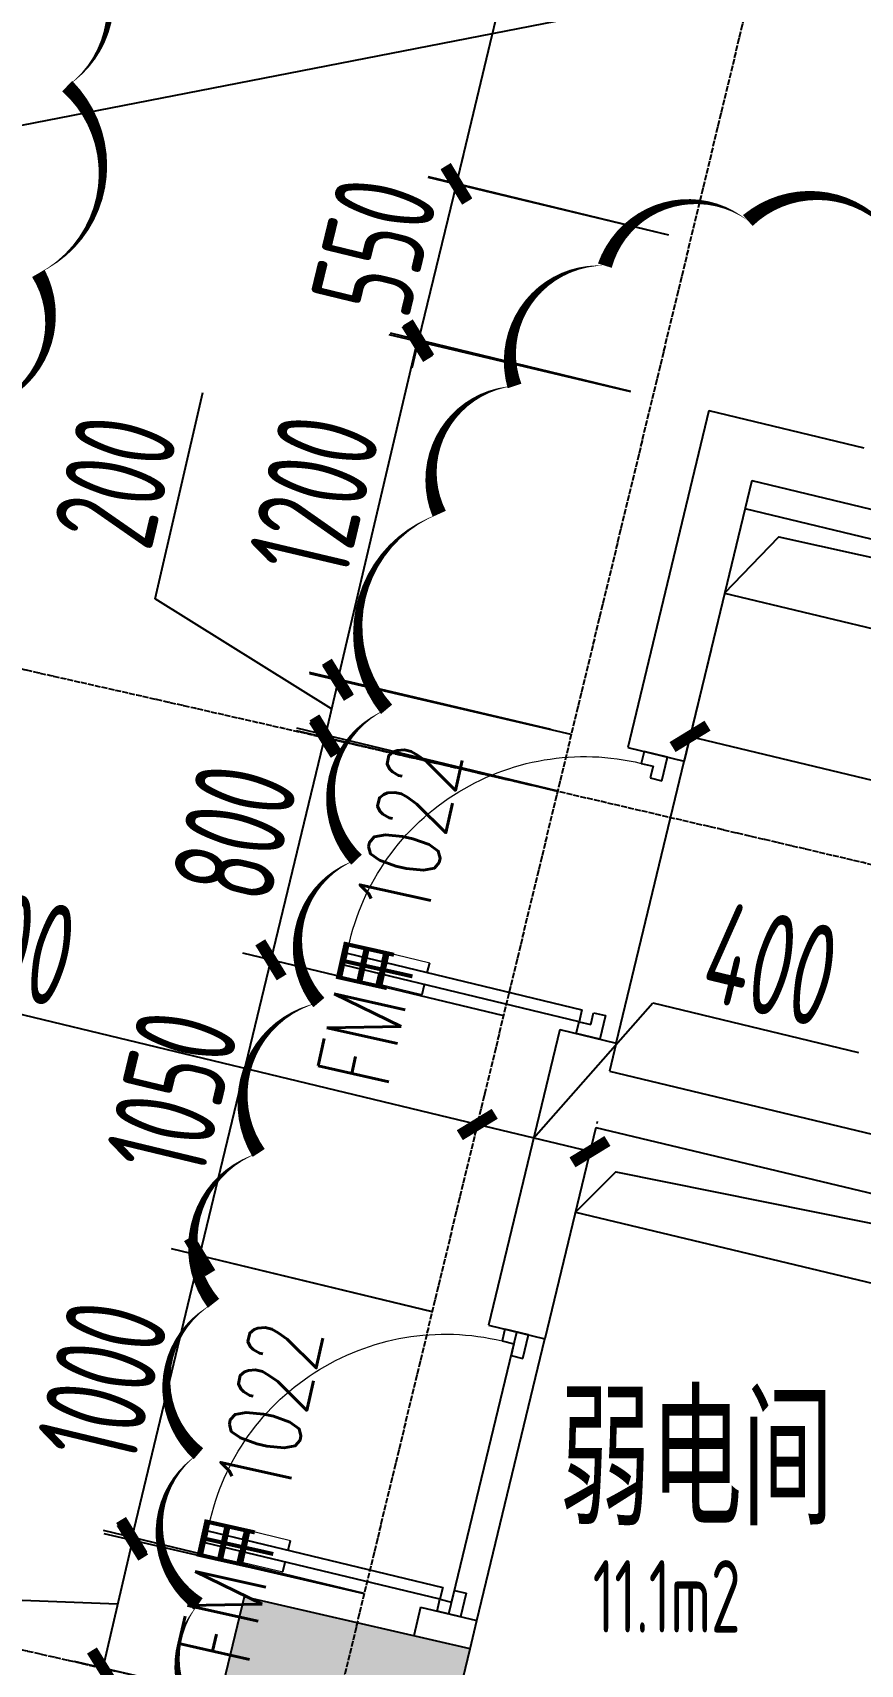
# Model space of a CAD drawing. Header units: millimetres. Extents: x 11639278 to 23698211, y -13072636 to -5537337.
# Drawn here: x 11845450 to 11848306, y -6400913 to -6395284 of the extents above; entities that cross this region are included whole.
import ezdxf
from ezdxf.enums import TextEntityAlignment as Align

# ---------------------------------------------------------------- set-up
doc = ezdxf.new("R2010")
doc.units = ezdxf.units.MM
doc.header["$LTSCALE"] = 10
doc.linetypes.add('A2-RG-AXIS$0$CENTER', pattern=[2, 1.25, -0.25, 0.25, -0.25])
doc.linetypes.add('A2-RG-AXIS$0$DOTE', pattern=[2.4200000000000004, 2, -0.2, 0.02, -0.2])
for name, color, linetype in [('A2-RB-F1$0$A-DIMS-100', 1, 'Continuous'), ('A2-RG-AXIS$0$A-GRID', 1, 'A2-RG-AXIS$0$CENTER'), ('A2-RI-F1$0$A-DOOR', 32, 'Continuous'), ('A2-RI-F1$0$A-HOLE', 2, 'Continuous'), ('A2-RI-F1$0$A-STRS', 50, 'Continuous'), ('A2-RI-F1$0$A-SYMB-AREA', 4, 'Continuous'), ('A2-RI-F1$0$A-SYMB-DOOR', 4, 'Continuous'), ('A2-RI-F1$0$A-SYMB-NAME', 4, 'Continuous'), ('A2-RI-F1$0$A-SYMB-VOID', 35, 'Continuous'), ('A2-RI-F1$0$A-WALL', 7, 'Continuous'), ('A2-RS-F1$0$A-HATH-GRAY', 8, 'Continuous'), ('A2-RS-F1$0$A-WALL-CONC', 6, 'Continuous')]:
    doc.layers.add(name, color=color, linetype=linetype)
doc.styles.add('A2-RB-F1$0$XD2008', font='hzs.shx', dxfattribs={"width": 0.7, "bigfont": 'hztxt.shx'})
doc.styles.add('A2-RI-F1$0$ECADI', font='hzs.shx', dxfattribs={"width": 0.7, "bigfont": 'hztxt.shx'})
doc.styles.add('A2-RI-F1$0$ECADI-TXT', font='simplex.shx', dxfattribs={"bigfont": 'hztxt.shx'})
doc.dimstyles.new('A2-RB-F1$0$XD100$0', dxfattribs={"dimscale": 100, "dimtxt": 3.5, "dimasz": 1, "dimexe": 1, "dimexo": 2, "dimgap": 0.5, "dimtad": 1, "dimdec": 0, "dimdsep": 46, "dimtxsty": 'A2-RB-F1$0$XD2008', "dimblk1": 'A2-RB-F1$0$_ArchTick', "dimblk2": 'A2-RB-F1$0$_ArchTick', "dimsah": 1, "dimcen": 2.5, "dimclrt": 4, "dimaunit": 1, "dimadec": 0, "dimazin": 0, "dimtfac": 1, "dimtdec": 0, "dimtix": 1, "dimtmove": 1, "dimatfit": 3, "dimfxl": 0, "dimtolj": 1, "dimtzin": 0, "dimarcsym": 0})

# ---------------------------------------------------------------- blocks, each defined once
blk = doc.blocks.new('A2-RG-AXIS')
at = {"layer": 'A2-RG-AXIS$0$A-GRID', "linetype": 'A2-RG-AXIS$0$DOTE'}
blk.add_line((11852463.32296544, -6376318.388348403), (11846488.01340499, -6401109.467786302), dxfattribs=at)
for centre, radius, start, end in [((11778730.70926435, -6694178.721949182), 304099.9999999902, 75.58928463849298, 95.40764399720393), ((11778730.70926435, -6694178.721949182), 300799.9999999902, 75.58928463849298, 95.40764398384447), ((11778730.70819431, -6694178.660026948), 293699.9515340837, 75.58928142923537, 95.40764489503492)]:
    blk.add_arc(centre, radius, start, end, dxfattribs=at)
blk = doc.blocks.new('A2-RB-F1$0$_ArchTick')
at = {"color": 0, "linetype": 'ByBlock', "const_width": 0.4}
blk.add_lwpolyline([(-0.5, -0.5), (0.5, 0.5)], dxfattribs=at)
blk = doc.blocks.new('*D1435')
at = {"layer": 'A2-RB-F1$0$A-DIMS-100', "color": 0, "lineweight": -2, "transparency": 16777216}
for p, q in [((11847790.78409136, -6397411.468920993), (11847695.09149943, -6397808.489509493)), ((11847718.52316621, -6397711.273476906), (11850051.70794827, -6398273.633479692)), ((11850123.96887342, -6397973.828923779), (11850028.27628149, -6398370.849512278))]:
    blk.add_line(p, q, dxfattribs=at)
at = {"layer": 'Defpoints', "color": 0, "transparency": 16777216}
for p in [(11847837.64742493, -6397217.036855821), (11850170.83220699, -6397779.396858606), (11850051.70794827, -6398273.633479692)]:
    blk.add_point(p, dxfattribs=at)
at = {"layer": 'A2-RB-F1$0$A-DIMS-100', "color": 0, "lineweight": -2, "transparency": 16777216, "xscale": 100, "yscale": 100, "zscale": 100}
for p, rotation in [((11847718.52316621, -6397711.273476906), 166.4486538849018), ((11850051.70794827, -6398273.633479692), 346.4486538849018)]:
    blk.add_blockref('A2-RB-F1$0$_ArchTick', p, dxfattribs=dict(at, rotation=rotation))
at = {"layer": 'A2-RB-F1$0$A-DIMS-100', "color": 4, "transparency": 16777216, "insert": (11848937.8368075, -6397773.71740498), "char_height": 350, "attachment_point": 5, "rotation": 346.4486538849018, "style": 'A2-RB-F1$0$XD2008'}
blk.add_mtext('\\A1;2400', dxfattribs=at)
blk = doc.blocks.new('*D846')
at = {"layer": 'A2-RB-F1$0$A-DIMS-100', "color": 0, "lineweight": -2, "transparency": 16777216}
for p, q in [((11847178.78721251, -6399097.04851363), (11847589.89198183, -6398630.284174424)), ((11847589.89198183, -6398630.284174424), (11848299.5690472, -6398801.335227877)), ((11847009.37151681, -6398946.394274885), (11847007.78679097, -6398952.969174962)), ((11847373.21928522, -6399143.911815945), (11846984.35513981, -6399050.185211314)), ((11847398.23566221, -6399040.120879515), (11847396.65093637, -6399046.695779594))]:
    blk.add_line(p, q, dxfattribs=at)
at = {"layer": 'Defpoints', "color": 0, "transparency": 16777216}
for p in [(11846984.35513981, -6399050.185211314), (11846962.50821449, -6399140.826347589), (11847351.3723599, -6399234.552952219)]:
    blk.add_point(p, dxfattribs=at)
at = {"layer": 'A2-RB-F1$0$A-DIMS-100', "color": 0, "lineweight": -2, "transparency": 16777216, "xscale": 100, "yscale": 100, "zscale": 100}
for p, rotation in [((11846984.35513981, -6399050.185211314), 166.4486630936283), ((11847373.21928522, -6399143.911815945), 346.4486630936283)]:
    blk.add_blockref('A2-RB-F1$0$_ArchTick', p, dxfattribs=dict(at, rotation=rotation))
at = {"layer": 'A2-RB-F1$0$A-DIMS-100', "color": 4, "transparency": 16777216, "insert": (11847997.45172962, -6398497.073619357), "char_height": 350, "attachment_point": 5, "rotation": 346.44866309362834, "style": 'A2-RB-F1$0$XD2008'}
blk.add_mtext('\\A1;400', dxfattribs=at)
blk = doc.blocks.new('*D1104')
at = {"layer": 'A2-RB-F1$0$A-DIMS-100', "color": 0, "lineweight": -2, "transparency": 16777216}
for p, q in [((11846777.32335277, -6396349.124476682), (11846502.74847986, -6397513.925935242)), ((11847514.03240603, -6396522.78651426), (11846679.99103257, -6396326.180644279)), ((11847239.45753312, -6397687.58797282), (11846405.41615967, -6397490.982102839))]:
    blk.add_line(p, q, dxfattribs=at)
at = {"layer": 'Defpoints', "color": 0, "transparency": 16777216}
for p in [(11847708.69704642, -6396568.674179065), (11846502.74847986, -6397513.925935242), (11847434.12217351, -6397733.475637625)]:
    blk.add_point(p, dxfattribs=at)
at = {"layer": 'A2-RB-F1$0$A-DIMS-100', "color": 0, "lineweight": -2, "transparency": 16777216, "xscale": 100, "yscale": 100, "zscale": 100}
for p, rotation in [((11846777.32335277, -6396349.124476682), 76.73599420017347), ((11846502.74847986, -6397513.925935242), 256.7359942001735)]:
    blk.add_blockref('A2-RB-F1$0$_ArchTick', p, dxfattribs=dict(at, rotation=rotation))
at = {"layer": 'A2-RB-F1$0$A-DIMS-100', "color": 4, "transparency": 16777216, "insert": (11846421.03819587, -6396879.901583057), "char_height": 350, "attachment_point": 5, "rotation": 76.73599420017348, "style": 'A2-RB-F1$0$XD2008'}
blk.add_mtext('\\A1;1200', dxfattribs=at)
blk = doc.blocks.new('*D1105')
at = {"layer": 'A2-RB-F1$0$A-DIMS-100', "color": 0, "lineweight": -2, "transparency": 16777216}
for p, q in [((11846912.69878221, -6395804.071457764), (11846936.28847586, -6395706.893649837)), ((11847645.32334891, -6395981.91441859), (11846815.52097428, -6395780.481764114)), ((11846912.69878221, -6395804.071457764), (11846781.71686387, -6396343.651830941)), ((11847514.34143057, -6396521.494791768), (11846684.53905594, -6396320.062137292)), ((11846781.71686387, -6396343.651830941), (11846758.12717022, -6396440.829638869))]:
    blk.add_line(p, q, dxfattribs=at)
at = {"layer": 'Defpoints', "color": 0, "transparency": 16777216}
for p in [(11847839.67896476, -6396029.093805889), (11846781.71686387, -6396343.651830941), (11847708.69704642, -6396568.674179066)]:
    blk.add_point(p, dxfattribs=at)
at = {"layer": 'A2-RB-F1$0$A-DIMS-100', "color": 0, "lineweight": -2, "transparency": 16777216, "xscale": 100, "yscale": 100, "zscale": 100}
for p, rotation in [((11846912.69878221, -6395804.071457764), 256.3555000022105), ((11846781.71686387, -6396343.651830941), 76.35550000221056)]:
    blk.add_blockref('A2-RB-F1$0$_ArchTick', p, dxfattribs=dict(at, rotation=rotation))
at = {"layer": 'A2-RB-F1$0$A-DIMS-100', "color": 4, "transparency": 16777216, "insert": (11846628.5577552, -6396020.784833642), "char_height": 350, "attachment_point": 5, "rotation": 76.35550000221056, "style": 'A2-RB-F1$0$XD2008'}
blk.add_mtext('\\A1;550', dxfattribs=at)
blk = doc.blocks.new('*D1106')
at = {"layer": 'A2-RB-F1$0$A-DIMS-100', "color": 0, "lineweight": -2, "transparency": 16777216}
for p, q in [((11846912.23830538, -6395806.369076492), (11847285.38059729, -6394252.579633426)), ((11848018.35041098, -6394428.602219626), (11847188.14517445, -6394229.228561828)), ((11847645.20811908, -6395982.391662693), (11846815.00288254, -6395783.018004893))]:
    blk.add_line(p, q, dxfattribs=at)
at = {"layer": 'Defpoints', "color": 0, "transparency": 16777216}
for p in [(11847285.38059729, -6394252.579633426), (11848212.82125667, -6394475.304362822), (11847839.67896476, -6396029.093805889)]:
    blk.add_point(p, dxfattribs=at)
at = {"layer": 'A2-RB-F1$0$A-DIMS-100', "color": 0, "lineweight": -2, "transparency": 16777216, "xscale": 100, "yscale": 100, "zscale": 100}
for p, rotation in [((11847285.38059729, -6394252.579633426), 76.49614917004527), ((11846912.23830538, -6395806.369076492), 256.4961491700453)]:
    blk.add_blockref('A2-RB-F1$0$_ArchTick', p, dxfattribs=dict(at, rotation=rotation))
at = {"layer": 'A2-RB-F1$0$A-DIMS-100', "color": 4, "transparency": 16777216, "insert": (11846880.02974994, -6394976.934443863), "char_height": 350, "attachment_point": 5, "rotation": 76.49614917004529, "style": 'A2-RB-F1$0$XD2008'}
blk.add_mtext('\\A1;1600', dxfattribs=at)
blk = doc.blocks.new('*D1080')
at = {"layer": 'A2-RB-F1$0$A-DIMS-100', "color": 0, "lineweight": -2, "transparency": 16777216}
for p, q in [((11844287.32262781, -6398290.308075742), (11844285.73790248, -6398296.882973718)), ((11846984.35527029, -6399050.185242763), (11844262.30625132, -6398394.099010071)), ((11847009.37164678, -6398946.394308435), (11847007.78692145, -6398952.96920641))]:
    blk.add_line(p, q, dxfattribs=at)
at = {"layer": 'Defpoints', "color": 0, "transparency": 16777216}
for p in [(11844262.30625132, -6398394.099010071), (11844240.45932549, -6398484.740148446), (11846962.50834447, -6399140.826381139)]:
    blk.add_point(p, dxfattribs=at)
at = {"layer": 'A2-RB-F1$0$A-DIMS-100', "color": 0, "lineweight": -2, "transparency": 16777216, "xscale": 100, "yscale": 100, "zscale": 100}
for p, rotation in [((11844262.30625132, -6398394.099010071), 166.4486630936204), ((11846984.35527029, -6399050.185242763), 346.4486630936204)]:
    blk.add_blockref('A2-RB-F1$0$_ArchTick', p, dxfattribs=dict(at, rotation=rotation))
at = {"layer": 'A2-RB-F1$0$A-DIMS-100', "color": 4, "transparency": 16777216, "insert": (11845298.2212151, -6398411.763918208), "char_height": 350, "attachment_point": 5, "rotation": 346.4486630936204, "style": 'A2-RB-F1$0$XD2008'}
blk.add_mtext('\\A1;2800', dxfattribs=at)
blk = doc.blocks.new('*D695')
at = {"layer": 'A2-RB-F1$0$A-DIMS-100', "color": 0, "lineweight": -2, "transparency": 16777216}
for p, q in [((11845872.80752305, -6397236.598738884), (11846037.78874545, -6396525.486092211)), ((11846481.10459088, -6397616.561198615), (11845872.80752305, -6397236.598738884)), ((11847308.59347166, -6397704.977646409), (11846406.49208556, -6397495.686207004)), ((11846503.90477689, -6397518.286374455), (11846458.30440486, -6397714.836022774)), ((11847262.99309964, -6397901.527294727), (11846360.89171354, -6397692.235855322))]:
    blk.add_line(p, q, dxfattribs=at)
at = {"layer": 'Defpoints', "color": 0, "transparency": 16777216}
for p in [(11846458.30440486, -6397714.836022774), (11847503.41885431, -6397750.17798131), (11847457.81848229, -6397946.727629628)]:
    blk.add_point(p, dxfattribs=at)
at = {"layer": 'A2-RB-F1$0$A-DIMS-100', "color": 0, "lineweight": -2, "transparency": 16777216, "xscale": 100, "yscale": 100, "zscale": 100}
for p, rotation in [((11846503.90477689, -6397518.286374455), 76.93821279044403), ((11846458.30440486, -6397714.836022774), 256.938212790444)]:
    blk.add_blockref('A2-RB-F1$0$_ArchTick', p, dxfattribs=dict(at, rotation=rotation))
at = {"layer": 'A2-RB-F1$0$A-DIMS-100', "color": 4, "transparency": 16777216, "insert": (11845736.11957877, -6396830.192038781), "char_height": 350, "attachment_point": 5, "rotation": 76.93821279044403, "style": 'A2-RB-F1$0$XD2008'}
blk.add_mtext('\\A1;200', dxfattribs=at)
blk = doc.blocks.new('*D696')
at = {"layer": 'A2-RB-F1$0$A-DIMS-100', "color": 0, "lineweight": -2, "transparency": 16777216}
for p, q in [((11846459.52063654, -6397706.111289453), (11846272.48045644, -6398482.125955472)), ((11847263.38640958, -6397899.864327313), (11846362.30460019, -6397682.679638295)), ((11847076.34622948, -6398675.878993332), (11846175.26442009, -6398458.694304314))]:
    blk.add_line(p, q, dxfattribs=at)
at = {"layer": 'Defpoints', "color": 0, "transparency": 16777216}
for p in [(11847457.81848229, -6397946.727629629), (11846272.48045644, -6398482.125955472), (11847270.77830219, -6398722.742295648)]:
    blk.add_point(p, dxfattribs=at)
at = {"layer": 'A2-RB-F1$0$A-DIMS-100', "color": 0, "lineweight": -2, "transparency": 16777216, "xscale": 100, "yscale": 100, "zscale": 100}
for p, rotation in [((11846459.52063654, -6397706.111289453), 76.44866309354474), ((11846272.48045644, -6398482.125955472), 256.4486630935447)]:
    blk.add_blockref('A2-RB-F1$0$_ArchTick', p, dxfattribs=dict(at, rotation=rotation))
at = {"layer": 'A2-RB-F1$0$A-DIMS-100', "color": 4, "transparency": 16777216, "insert": (11846147.2644647, -6398041.397407357), "char_height": 350, "attachment_point": 5, "rotation": 76.4486630935447, "style": 'A2-RB-F1$0$XD2008'}
blk.add_mtext('\\A1;800', dxfattribs=at)
blk = doc.blocks.new('*D697')
at = {"layer": 'A2-RB-F1$0$A-DIMS-100', "color": 0, "lineweight": -2, "transparency": 16777216}
for p, q in [((11846272.48045647, -6398482.125955472), (11846026.52113813, -6399502.591387921)), ((11847076.34622949, -6398675.878993332), (11846175.26442011, -6398458.694304314)), ((11846830.38691115, -6399696.344425781), (11845929.30510178, -6399479.159736762))]:
    blk.add_line(p, q, dxfattribs=at)
at = {"layer": 'Defpoints', "color": 0, "transparency": 16777216}
for p in [(11847270.77830219, -6398722.742295649), (11846026.52113813, -6399502.591387921), (11847024.81898385, -6399743.207728098)]:
    blk.add_point(p, dxfattribs=at)
at = {"layer": 'A2-RB-F1$0$A-DIMS-100', "color": 0, "lineweight": -2, "transparency": 16777216, "xscale": 100, "yscale": 100, "zscale": 100}
for p, rotation in [((11846272.48045647, -6398482.125955472), 76.44866309319526), ((11846026.52113813, -6399502.591387921), 256.4486630931953)]:
    blk.add_blockref('A2-RB-F1$0$_ArchTick', p, dxfattribs=dict(at, rotation=rotation))
at = {"layer": 'A2-RB-F1$0$A-DIMS-100', "color": 4, "transparency": 16777216, "insert": (11845930.76471551, -6398939.63745659), "char_height": 350, "attachment_point": 5, "rotation": 76.4486630931953, "style": 'A2-RB-F1$0$XD2008'}
blk.add_mtext('\\A1;1050', dxfattribs=at)
blk = doc.blocks.new('*D698')
at = {"layer": 'A2-RB-F1$0$A-DIMS-100', "color": 0, "lineweight": -2, "transparency": 16777216}
for p, q in [((11846026.52113811, -6399502.59138792), (11845792.20462642, -6400474.751751864)), ((11846828.70923231, -6399695.940060545), (11845929.30510176, -6399479.159736762)), ((11846594.39272062, -6400668.100424489), (11845694.98859007, -6400451.320100706))]:
    blk.add_line(p, q, dxfattribs=at)
at = {"layer": 'Defpoints', "color": 0, "transparency": 16777216}
for p in [(11847023.14130501, -6399742.803362862), (11845792.20462642, -6400474.751751864), (11846788.82479333, -6400714.963726806)]:
    blk.add_point(p, dxfattribs=at)
at = {"layer": 'A2-RB-F1$0$A-DIMS-100', "color": 0, "lineweight": -2, "transparency": 16777216, "xscale": 100, "yscale": 100, "zscale": 100}
for p, rotation in [((11846026.52113811, -6399502.59138792), 76.44866309343922), ((11845792.20462642, -6400474.751751864), 256.4486630934393)]:
    blk.add_blockref('A2-RB-F1$0$_ArchTick', p, dxfattribs=dict(at, rotation=rotation))
at = {"layer": 'A2-RB-F1$0$A-DIMS-100', "color": 4, "transparency": 16777216, "insert": (11845690.62680048, -6399935.950354785), "char_height": 350, "attachment_point": 5, "rotation": 76.44866309343927, "style": 'A2-RB-F1$0$XD2008'}
blk.add_mtext('\\A1;1000', dxfattribs=at)
blk = doc.blocks.new('*D699')
at = {"layer": 'A2-RB-F1$0$A-DIMS-100', "color": 0, "lineweight": -2, "transparency": 16777216}
for p, q in [((11846593.99378186, -6400669.779831484), (11845696.99487163, -6400461.753960752)), ((11845794.40951768, -6400484.345701203), (11845692.25098583, -6400924.849045381)), ((11845135.29587024, -6400682.292676977), (11844970.37616494, -6401393.419593079)), ((11845743.33025175, -6400704.597373292), (11845135.29587024, -6400682.292676977)), ((11846491.83525002, -6401110.283175662), (11845594.83633979, -6400902.257304929))]:
    blk.add_line(p, q, dxfattribs=at)
at = {"layer": 'Defpoints', "color": 0, "transparency": 16777216}
for p in [(11846788.82307394, -6400714.963312387), (11845692.25098583, -6400924.849045381), (11846686.6645421, -6401155.466656565)]:
    blk.add_point(p, dxfattribs=at)
at = {"layer": 'A2-RB-F1$0$A-DIMS-100', "color": 0, "lineweight": -2, "transparency": 16777216, "xscale": 100, "yscale": 100, "zscale": 100}
for p, rotation in [((11845794.40951768, -6400484.345701203), 76.94316929729898), ((11845692.25098583, -6400924.849045381), 256.943169297299)]:
    blk.add_blockref('A2-RB-F1$0$_ArchTick', p, dxfattribs=dict(at, rotation=rotation))
at = {"layer": 'A2-RB-F1$0$A-DIMS-100', "color": 4, "transparency": 16777216, "insert": (11844833.653064, -6400987.024719015), "char_height": 350, "attachment_point": 5, "rotation": 76.943169297299, "style": 'A2-RB-F1$0$XD2008'}
blk.add_mtext('\\A1;450', dxfattribs=at)
blk = doc.blocks.new('A2-RS-F1')
at = {"layer": 'A2-RS-F1$0$A-HATH-GRAY', "ltscale": 3}
h = blk.add_hatch(color=256, dxfattribs=at)
h.paths.add_polyline_path([(11790490.65924199, -6377046.489880169), (11789491.3032713, -6377010.621266499), (11789445.17112454, -6378310.198236045), (11790444.54168875, -6378345.673232787)], flags=16)
h.paths.add_polyline_path([(11794711.10463453, -6377235.625744862), (11794112.34099576, -6377197.127629422), (11794061.00455762, -6377995.566517969), (11794659.76819639, -6378034.064633409)], flags=0)
h.paths.add_polyline_path([(11794483.29897179, -6380778.701711025), (11793884.53533302, -6380740.203595584), (11793833.19889488, -6381538.642484131), (11794431.96253365, -6381577.140599572)], flags=0)
h.paths.add_polyline_path([(11793886.50934744, -6390060.608707702), (11793287.74570867, -6390022.110592261), (11793236.40927053, -6390820.549480808), (11793835.1729093, -6390859.047596249)], flags=0)
h.paths.add_polyline_path([(11793658.70338243, -6393603.689374982), (11793059.93974367, -6393565.191259542), (11793008.60330553, -6394363.630148089), (11793607.36694429, -6394402.128263529)], flags=0)
h.paths.add_polyline_path([(11789926.49201458, -6392936.47777631), (11788927.13604389, -6392900.609162641), (11788881.00389713, -6394200.186132187), (11789880.37446134, -6394235.661128929)], flags=16)
h.paths.add_polyline_path([(11781272.00868585, -6392739.216309976), (11780272.03490172, -6392732.050791884), (11780263.22846494, -6394032.416479454), (11781263.2055371, -6394039.188123904)], flags=16)
h.paths.add_polyline_path([(11772615.42466172, -6392790.735593002), (11771615.65744847, -6392812.286298356), (11771644.19337135, -6394112.368671072), (11772643.95256158, -6394090.42416007)], flags=16)
h.paths.add_polyline_path([(11771835.59331268, -6400549.446265211, 1), (11772735.59328884, -6400549.446265211, 1)])
h.paths.add_polyline_path([(11789601.82287498, -6400663.664113253, 1), (11788701.82289882, -6400663.664113253, 1)], flags=0)
h.paths.add_polyline_path([(11797125.53371406, -6401083.915709294, 1), (11798025.53369022, -6401083.915709294, 1)], flags=0)
h.paths.add_polyline_path([(11772266.5069368, -6376894.564468444), (11771266.73972355, -6376916.115173798), (11771295.27564643, -6378216.197546514), (11772295.03483666, -6378194.253035512)], flags=16)
h.paths.add_polyline_path([(11781379.67783259, -6376839.580862745), (11780379.70404846, -6376832.415344653), (11780370.89761168, -6378132.781032223), (11781370.87468383, -6378139.552676673)], flags=16)
h.paths.add_polyline_path([(11752826.49415712, -6385565.984623466), (11752029.01344788, -6385629.423715467), (11752187.61117789, -6387623.125488561), (11752985.09188712, -6387559.68639656)], flags=17)
h.paths.add_polyline_path([(11757362.77734912, -6385212.863826217), (11756565.29663988, -6385276.302918219), (11756723.90089429, -6387270.086708404), (11757521.23378404, -6387204.789405802)], flags=17)
h.paths.add_polyline_path([(11762965.14824347, -6393140.851265624), (11763031.00361343, -6394439.578159787), (11764029.72045525, -6394388.935590206), (11763963.86508529, -6393090.208696045)])
h.paths.add_polyline_path([(11793008.60330553, -6394363.630148089), (11793607.36694429, -6394402.128263529), (11793658.70338243, -6393603.689374982), (11793059.93974367, -6393565.191259542)], flags=17)
h.paths.add_polyline_path([(11793236.40927053, -6390820.549480808), (11793835.1729093, -6390859.047596249), (11793886.50934744, -6390060.608707702), (11793287.74570867, -6390022.110592261)], flags=17)
h.paths.add_polyline_path([(11793833.19889488, -6381538.642484131), (11794431.96253365, -6381577.140599572), (11794483.29897179, -6380778.701711025), (11793884.53533302, -6380740.203595584)], flags=17)
h.paths.add_polyline_path([(11794061.00455762, -6377995.566517969), (11794659.76819639, -6378034.064633409), (11794711.10463453, -6377235.625744862), (11794112.34099576, -6377197.127629422)], flags=17)
h.paths.add_polyline_path([(11762159.93138714, -6377261.253480596), (11762225.7867571, -6378559.980374758), (11763224.50359892, -6378509.337805177), (11763158.64822897, -6377210.610911016)], flags=17)
edge = h.paths.add_edge_path(flags=16)
edge.add_arc((11772285.59330076, -6400549.446265211), 449.999988079071, 0, 360)
edge = h.paths.add_edge_path(flags=16)
edge.add_arc((11789151.8228869, -6400663.664113253), 449.999988079071, 0, 360)
edge = h.paths.add_edge_path()
edge.add_arc((11763856.97305767, -6400855.586584635), 449.999988079071, 0, 360)
edge = h.paths.add_edge_path(flags=17)
edge.add_arc((11797575.53370214, -6401083.915709294), 449.999988079071, 0, 360)
edge = h.paths.add_edge_path()
edge.add_arc((11755440.62286279, -6401403.617404835), 450, 0, 360)
h.paths.add_polyline_path([(11756756.1168349, -6377586.650368808), (11756914.72077755, -6379580.430239997), (11756117.24006832, -6379643.869331998), (11755958.63612566, -6377650.089460809)], flags=17)
h.paths.add_polyline_path([(11757322.63369773, -6394796.642427704), (11758119.96658747, -6394731.345125102), (11758001.1596604, -6393237.845935938), (11757203.67895116, -6393301.28502794)])
h.paths.add_polyline_path([(11752786.32793951, -6395149.47954925), (11753583.80864874, -6395086.040457249), (11753449.00057824, -6393391.393950119), (11752651.519869, -6393454.83304212)])
h.paths.add_polyline_path([(11751580.96783576, -6379997.127898298), (11752378.448545, -6379933.688806297), (11752219.84838827, -6377939.956527228), (11751422.36767903, -6378003.395619228)])
edge = h.paths.add_edge_path()
edge.add_line((11771615.66609192, -6392812.680089408), (11771644.19337135, -6394112.368671072))
edge.add_line((11771644.19337135, -6394112.368671072), (11772643.95256158, -6394090.42416007))
edge.add_line((11772643.95256158, -6394090.42416007), (11772615.42466172, -6392790.735593002))
edge.add_line((11772615.42466172, -6392790.735593002), (11771615.65682784, -6392812.286311734))
edge.add_line((11780272.03223428, -6392732.44466875), (11780263.22846494, -6394032.416479454))
edge.add_line((11780263.22846494, -6394032.416479454), (11781263.2055371, -6394039.188123904))
edge.add_line((11781263.2055371, -6394039.188123904), (11781272.00868585, -6392739.216309976))
edge.add_line((11781272.00868585, -6392739.216309976), (11780272.03428096, -6392732.050787436))
edge.add_line((11788927.1220706, -6392901.002800607), (11788881.00389713, -6394200.186132187))
edge.add_line((11788881.00389713, -6394200.186132187), (11789880.37446134, -6394235.661128929))
edge.add_line((11789880.37446134, -6394235.661128929), (11789926.49201458, -6392936.47777631))
edge.add_line((11789926.49201458, -6392936.47777631), (11788927.13542351, -6392900.609140375))
edge.add_line((11789491.28929801, -6377011.014904466), (11789445.17112454, -6378310.198236045))
edge.add_line((11789445.17112454, -6378310.198236045), (11790444.54168875, -6378345.673232787))
edge.add_line((11790444.54168875, -6378345.673232787), (11790490.65924199, -6377046.489880169))
edge.add_line((11790490.65924199, -6377046.489880169), (11789491.30265092, -6377010.621244233))
edge.add_line((11780379.70138101, -6376832.809221519), (11780370.89761168, -6378132.781032223))
edge.add_line((11780370.89761168, -6378132.781032223), (11781370.87468383, -6378139.552676673))
edge.add_line((11781370.87468383, -6378139.552676673), (11781379.67783259, -6376839.580862745))
edge.add_line((11781379.67783259, -6376839.580862745), (11780379.7034277, -6376832.415340205))
edge.add_line((11771266.74836699, -6376916.50896485), (11771295.27564643, -6378216.197546514))
edge.add_line((11771295.27564643, -6378216.197546514), (11772295.03483666, -6378194.253035512))
edge.add_line((11772295.03483666, -6378194.253035512), (11772266.5069368, -6376894.564468444))
edge.add_line((11772266.5069368, -6376894.564468444), (11771266.73910292, -6376916.115187177))
edge.add_line((11756723.90089429, -6387270.086708404), (11757521.23378404, -6387204.789405802))
edge.add_line((11756565.29663988, -6385276.302918219), (11757362.77734911, -6385212.863826217))
edge.add_line((11756565.29663988, -6385276.302918219), (11756723.90089429, -6387270.086708404))
edge.add_line((11752187.61117789, -6387623.125488561), (11752985.09188712, -6387559.68639656))
edge.add_line((11752029.01344788, -6385629.423715467), (11752826.49415712, -6385565.984623466))
edge.add_line((11752029.01344788, -6385629.423715467), (11752187.61372639, -6387623.157525281))
edge.add_line((11752826.49415712, -6385565.984623466), (11752985.09188712, -6387559.68639656))
edge.add_line((11757362.16569091, -6385205.17478771), (11757521.23378404, -6387204.789405802))
edge = h.paths.add_edge_path()
edge.add_arc((11847549.46273949, -6408655.214648793), 450, 0, 360)
h.paths.add_polyline_path([(11818747.08590352, -6372607.465949093), (11817357.24755043, -6372439.086492037), (11817138.82858831, -6374225.786506399), (11818528.66694141, -6374394.165963455)])
h.paths.add_polyline_path([(11827964.18985066, -6373889.091342508), (11826579.7594245, -6373680.873465245), (11826310.12718077, -6375460.565078269), (11827694.55760693, -6375668.782955533)])
h.paths.add_polyline_path([(11837140.69266675, -6375434.848402199), (11835762.81185892, -6375186.963814738), (11835442.18868986, -6376958.179376942), (11836820.0694977, -6377206.063964403)])
h.paths.add_polyline_path([(11814457.2226755, -6396161.729004352), (11815846.87749896, -6396331.609761432), (11816041.01757592, -6394743.509384341), (11814651.43042465, -6394573.081353133)])
h.paths.add_polyline_path([(11851385.01730044, -6401917.463662516), (11850605.41993879, -6401737.765077815), (11850371.09177984, -6402709.973765338), (11851150.68914149, -6402889.672350037)])
h.paths.add_polyline_path([(11846959.82680723, -6400859.04400699), (11846180.22944558, -6400679.345422289), (11845945.90128663, -6401651.554109812), (11846725.49864828, -6401831.252694511)])
h.paths.add_polyline_path([(11841338.16658373, -6400630.089525286), (11839968.28479601, -6400341.257588528), (11840298.36252463, -6398775.753877172), (11841668.35733187, -6399064.046077805)])
h.paths.add_polyline_path([(11831505.78589485, -6398704.013841973), (11832883.39729452, -6398953.386718429), (11833168.38112823, -6397379.049590709), (11831790.86870509, -6397129.134227252)])
h.paths.add_polyline_path([(11822999.75763769, -6397310.462666017), (11824383.96141723, -6397520.176510883), (11824623.62282845, -6395938.305597956), (11823239.50240787, -6395728.046647794)])
h.paths.add_polyline_path([(11806985.09511734, -6395311.296945799), (11806188.54669958, -6395237.063407816), (11806299.92049076, -6394041.988788532), (11807096.44551313, -6394116.473366143)])
h.paths.add_polyline_path([(11800592.0339871, -6394828.716624237), (11801190.79762586, -6394867.214739674), (11801242.134064, -6394068.77585113), (11800643.37042524, -6394030.277735691)])
h.paths.add_polyline_path([(11793008.60330553, -6394363.630148089), (11793607.36694429, -6394402.128263529), (11793658.70338243, -6393603.689374982), (11793059.93974367, -6393565.191259542)], flags=17)
h.paths.add_polyline_path([(11800819.82429773, -6391285.87943023), (11801418.5879365, -6391324.377545667), (11801469.92437464, -6390525.938657123), (11800871.16073588, -6390487.440541684)])
h.paths.add_polyline_path([(11793236.40927053, -6390820.549480808), (11793835.1729093, -6390859.047596249), (11793886.50934744, -6390060.608707702), (11793287.74570867, -6390022.110592261)], flags=17)
h.paths.add_polyline_path([(11853036.96933298, -6395063.647524455), (11853271.29749193, -6394091.438836934), (11852491.70013029, -6393911.740252233), (11852257.37197134, -6394883.948939756)])
h.paths.add_polyline_path([(11854911.53078619, -6387286.24280164), (11855145.85894514, -6386314.03411412), (11854366.2615835, -6386134.335529419), (11854131.93342455, -6387106.544216941)])
h.paths.add_polyline_path([(11846269.02681059, -6377243.462396342), (11844898.83191125, -6376956.115520435), (11844527.48222358, -6378717.394372237), (11845897.67712293, -6379004.741248144)])
h.paths.add_polyline_path([(11848611.82646362, -6394005.030281416), (11848846.15462257, -6393032.821593896), (11848066.55726093, -6392853.123009195), (11847832.22910198, -6393825.331696717)])
h.paths.add_polyline_path([(11850486.43372208, -6386227.435516321), (11850720.76188103, -6385255.226828801), (11849941.16451938, -6385075.5282441), (11849706.83636043, -6386047.736931622)])
h.paths.add_polyline_path([(11843712.14771581, -6384523.328557155), (11844299.24032355, -6384647.111714084), (11844423.02348047, -6384060.019106346), (11843835.93087274, -6383936.235949417)])
h.paths.add_polyline_path([(11842061.70562338, -6392351.229993655), (11842648.79823112, -6392475.013150584), (11842772.58138805, -6391887.920542846), (11842185.48878032, -6391764.137385917)])
h.paths.add_polyline_path([(11808357.3904833, -6373042.390635182), (11808954.80179662, -6373098.065788672), (11809029.04345859, -6372301.430198045), (11808431.63214527, -6372245.755044556)])
h.paths.add_polyline_path([(11793833.19889488, -6381538.642484131), (11794431.96253365, -6381577.140599572), (11794483.29897179, -6380778.701711025), (11793884.53533302, -6380740.203595584)], flags=17)
h.paths.add_polyline_path([(11801416.57157933, -6382004.630992735), (11802015.3352181, -6382043.129108172), (11802066.67165624, -6381244.690219628), (11801467.90801747, -6381206.192104189)])
h.paths.add_polyline_path([(11801644.36177372, -6378461.795606661), (11802243.12541248, -6378500.293722101), (11802294.46185062, -6377701.854833554), (11801695.69821186, -6377663.356718114)])
h.paths.add_polyline_path([(11794061.00455762, -6377995.566517969), (11794659.76819639, -6378034.064633409), (11794711.10463453, -6377235.625744862), (11794112.34099576, -6377197.127629422)], flags=17)
h.paths.add_polyline_path([(11808460.48668476, -6379479.897142787), (11807663.938267, -6379405.663604804), (11807775.31205818, -6378210.58898552), (11808571.83708055, -6378285.073563132)])
edge = h.paths.add_edge_path(flags=16)
edge.add_arc((11772285.59330076, -6400549.446265211), 449.999988079071, 0, 360)
edge = h.paths.add_edge_path(flags=17)
edge.add_arc((11789151.8228869, -6400663.664113253), 449.999988079071, 0, 360)
edge = h.paths.add_edge_path(flags=17)
edge.add_arc((11797575.53370214, -6401083.915709294), 449.999988079071, 0, 360)
edge = h.paths.add_edge_path()
edge.add_arc((11805983.68059895, -6401745.884138802), 449.999988079071, 0, 360)
edge = h.paths.add_edge_path()
edge.add_arc((11814369.37384068, -6402649.0028648), 449.999988079071, 0, 360)
edge = h.paths.add_edge_path()
edge.add_arc((11822725.66810348, -6403792.544332979), 449.999988079071, 0, 360)
edge = h.paths.add_edge_path()
edge.add_arc((11831045.68223906, -6405175.541482564), 449.999988079071, 0, 360)
edge = h.paths.add_edge_path()
edge.add_arc((11839322.55837192, -6406796.881442009), 450, 0, 360)
edge = h.paths.add_edge_path(flags=17)
edge.add_line((11771615.66609192, -6392812.680089408), (11771644.19337135, -6394112.368671072))
edge.add_line((11771644.19337135, -6394112.368671072), (11772643.95256158, -6394090.42416007))
edge.add_line((11772643.95256158, -6394090.42416007), (11772615.42466172, -6392790.735593002))
edge.add_line((11772615.42466172, -6392790.735593002), (11771615.65682784, -6392812.286311734))
edge.add_line((11780272.03223428, -6392732.44466875), (11780263.22846494, -6394032.416479454))
edge.add_line((11780263.22846494, -6394032.416479454), (11781263.2055371, -6394039.188123904))
edge.add_line((11781263.2055371, -6394039.188123904), (11781272.00868585, -6392739.216309976))
edge.add_line((11781272.00868585, -6392739.216309976), (11780272.03428096, -6392732.050787436))
edge.add_line((11788927.1220706, -6392901.002800607), (11788881.00389713, -6394200.186132187))
edge.add_line((11788881.00389713, -6394200.186132187), (11789880.37446134, -6394235.661128929))
edge.add_line((11789880.37446134, -6394235.661128929), (11789926.49201458, -6392936.47777631))
edge.add_line((11789926.49201458, -6392936.47777631), (11788927.13542351, -6392900.609140375))
edge.add_line((11789491.28929801, -6377011.014904466), (11789445.17112454, -6378310.198236045))
edge.add_line((11789445.17112454, -6378310.198236045), (11790444.54168875, -6378345.673232787))
edge.add_line((11790444.54168875, -6378345.673232787), (11790490.65924199, -6377046.489880169))
edge.add_line((11790490.65924199, -6377046.489880169), (11789491.30265092, -6377010.621244233))
edge.add_line((11780379.70138101, -6376832.809221519), (11780370.89761168, -6378132.781032223))
edge.add_line((11780370.89761168, -6378132.781032223), (11781370.87468383, -6378139.552676673))
edge.add_line((11781370.87468383, -6378139.552676673), (11781379.67783259, -6376839.580862745))
edge.add_line((11781379.67783259, -6376839.580862745), (11780379.7034277, -6376832.415340205))
edge.add_line((11771266.74836699, -6376916.50896485), (11771295.27564643, -6378216.197546514))
edge.add_line((11771295.27564643, -6378216.197546514), (11772295.03483666, -6378194.253035512))
edge.add_line((11772295.03483666, -6378194.253035512), (11772266.5069368, -6376894.564468444))
edge.add_line((11772266.5069368, -6376894.564468444), (11771266.73910292, -6376916.115187177))
edge = h.paths.add_edge_path()
edge.add_arc((11780719.54132999, -6400485.442410535), 449.999988079071, 0, 360)
at = {"layer": 'A2-RS-F1$0$A-WALL-CONC', "ltscale": 3}
blk.add_lwpolyline([(11846959.82680723, -6400859.04400699), (11846180.22944558, -6400679.345422289), (11845945.90128663, -6401651.554109812), (11846725.49864828, -6401831.252694511)], close=True, dxfattribs=at)
blk = doc.blocks.new('A2-RI-F1$0$door-1000')
for p, q in [((0.6493001440558146, 0.6470603530760854), (0.7083274303022336, 0.7058840215922828)), ((0.7083274303022336, 0.7058840215922828), (0.7083274303022336, 0.7058840215922828)), ((0.7083274303022336, 0.7058840215922828), (0.7671510987011061, 0.6468567355786945)), ((0.6787119787186384, 0.6175467101875256), (0.6493001440558146, 0.6470603530760854)), ((0.7082256213780056, 0.6469585443846881), (0.6787119787186384, 0.6175467101875256)), ((0.7376374560417389, 0.617444901379713), (0.7082256213780056, 0.6469585443846881)), ((0.7671510987011061, 0.6468567355786945), (0.7376374560417389, 0.617444901379713)), ((0.05902728531691537, 0.058823668749028), (-4.638422979041934e-10, 3.510649548843503e-10)), ((0.0884391195140779, 0.02931002574223385), (0.05902728531691537, 0.058823668749028)), ((-4.638422979041934e-10, 3.510649548843503e-10), (0.05882366746845946, -0.05902728554610803)), ((-4.638422979041934e-10, 3.510649548843503e-10), (-4.638422979041934e-10, 3.510649548843503e-10)), ((0.05892547639177792, -0.0001018084567476762), (0.0884391195140779, 0.02931002574223385)), ((0.05882366746845946, -0.05902728554610803), (0.08833731059166894, -0.02961545134712651)), ((0.08833731059166894, -0.02961545134712651), (0.05892547639177792, -0.0001018084567476762)), ((0.1178509532483076, -0.000203617149963975), (0.08833731059166894, -0.02961545134712651)), ((0.08833731059166894, -0.02961545134712651), (0.6765739950369607, -0.619888310551687)), ((0.7060876381601702, -0.5904764763545245), (0.1178509532483076, -0.000203617149963975)), ((0.5050864988024841, -0.3887795741884474), (0.5300519447773695, -0.3639002478448674)), ((0.4506074101691411, -0.4430707346164127), (0.4755728561449359, -0.4181914085038443)), ((0.6182652814331959, -0.502350123713768), (0.6432307274099003, -0.4774707974866033)), ((0.5637861927989434, -0.5566412841435522), (0.588751638309077, -0.5317619579127495)), ((0.6765739950369607, -0.619888310551687), (0.7060876381601702, -0.5904764763545245))]:
    blk.add_line(p, q)
at = {"lineweight": 13}
for p, q in [((0.6432307274099003, -0.4774707974866033), (0.5300519447773695, -0.3639002478448674)), ((0.5637861927989434, -0.5566412841435522), (0.4506074101691411, -0.4430707346164127))]:
    blk.add_line(p, q, dxfattribs=at)
blk.add_arc((0.1481008371338248, 0.02847035136255727), 0.833333333809029, 312.0349782215454, 44.97267390679077, dxfattribs=at)
blk = doc.blocks.new('A2-RI-F1$0$ECADI-TAG-DOOR')
blk = doc.blocks.new('A2-RI-F1$0$5erhfh')
at = {"layer": 'A2-RI-F1$0$A-SYMB-AREA', "style": 'A2-RI-F1$0$ECADI', "width": 0.7}
blk.add_attdef('340M2', text='', height=2.5, dxfattribs=at).set_placement((0, 1.25), align=Align.MIDDLE_LEFT)
at = {"layer": 'A2-RI-F1$0$A-SYMB-NAME', "style": 'A2-RI-F1$0$ECADI', "width": 0.7}
blk.add_attdef('CHINESENAME', (-12.29193252821193, 3.0875), '', height=4.5, dxfattribs=at)
blk = doc.blocks.new('A2-RI-F1')
at = {"layer": 'A2-RI-F1$0$A-HOLE'}
for p, q in [((11847907.9423784, -6396925.388746762), (11851553.54355387, -6397804.076239909)), ((11847837.64742493, -6397217.036855818), (11851483.24855352, -6398095.724337666)), ((11847323.44033932, -6399352.617231487), (11850973.66274082, -6400225.852004283))]:
    blk.add_line(p, q, dxfattribs=at)
at = {"layer": 'A2-RI-F1$0$A-STRS'}
for p, q in [((11847463.53785423, -6398769.202475984), (11847697.85436581, -6397797.042112466)), ((11846886.04254908, -6400738.395792383), (11847120.35906066, -6399766.235428863)), ((11846983.25858543, -6400761.827443541), (11847217.57509701, -6399789.667080021))]:
    blk.add_line(p, q, dxfattribs=at)
at = {"layer": 'A2-RI-F1$0$A-SYMB-VOID', "ltscale": 500}
for points in [[(11847837.64742493, -6397217.036855818), (11848025.09098228, -6397022.578929467), (11851553.54355387, -6397804.076239909)], [(11847323.44033932, -6399352.617231487), (11847462.27878541, -6399213.778785406), (11851043.4615833, -6399934.084765565)]]:
    blk.add_lwpolyline(points, dxfattribs=at)
at = {"layer": 'A2-RI-F1$0$A-WALL'}
for p, q in [((11847783.8052667, -6396586.877304139), (11847503.41885431, -6397750.177981311)), ((11847783.8052667, -6396586.877304139), (11848318.49344593, -6396715.751471444)), ((11847931.37402956, -6396828.172710409), (11847697.85436581, -6397797.042112466)), ((11847931.37402956, -6396828.172710409), (11852160.27144706, -6397847.450215464)), ((11847931.37402956, -6396828.17271041), (11850896.46299218, -6397542.838539753)), ((11847503.41885431, -6397750.177981311), (11847697.85436581, -6397797.042112466)), ((11847269.10234274, -6398722.338344832), (11847023.14130502, -6399742.803362863)), ((11847269.10234274, -6398722.338344832), (11847463.53785422, -6398769.202475986)), ((11847463.53785423, -6398769.202475987), (11847440.1060392, -6398866.418473138)), ((11847440.10255189, -6398866.417638876), (11851670.73384266, -6399878.502368962)), ((11847393.24234138, -6399060.850748627), (11847217.5768165, -6399789.667494019)), ((11847393.2391818, -6399060.84999277), (11851623.87047257, -6400072.934722856)), ((11847023.14130501, -6399742.803362862), (11847217.57681651, -6399789.667494019)), ((11846788.82307394, -6400714.963312387), (11846765.914961, -6400814.346979988)), ((11846788.82307394, -6400714.963312387), (11846983.25858543, -6400761.827443542)), ((11846959.82680723, -6400859.04400699), (11846983.25858543, -6400761.827443543))]:
    blk.add_line(p, q, dxfattribs=at)
at = {"layer": 'Defpoints'}
blk.add_line((11837017.84348991, -6397241.247440227), (11863125.45665373, -6392146.884389924), dxfattribs=at)
blk.add_lwpolyline([(11841142.81015791, -6396785.246232793, 0, 50, 0.52056705), (11841665.06659369, -6396934.366898731, 0, 50, 0.52056705), (11841665.06659369, -6396934.366898731, 0, 50, 0.52056705), (11842137.58280078, -6397108.340397603, 0, 50, 0.52056705), (11842137.58280078, -6397108.340397603, 0, 50, 0.52056705), (11842734.44558823, -6397257.461063542, 0, 50, 0.52056705), (11842734.44558823, -6397257.461063542, 0, 50, 0.52056705), (11843281.568147, -6397381.72889654, 0, 50, 0.52056705), (11843281.568147, -6397381.72889654, 0, 50, 0.52056705), (11843778.95446844, -6397555.702395415, 0, 50, 0.52056705), (11843778.95446844, -6397555.702395415, 0, 50, 0.52056705), (11844251.47466688, -6397729.675894287, 0, 50, 0.52056705), (11844251.47466688, -6397729.675894287, 0, 50, 0.52056705), (11844773.7271113, -6397580.555228352, 0, 50, 0.52056705), (11844773.7271113, -6397580.555228352, 0, 50, 0.52056705), (11845022.42027202, -6397033.780064636, 0, 50, 0.52056705), (11845022.42027202, -6397033.780064636, 0, 50, 0.52056705), (11845246.24730975, -6396586.418066824, 0, 50, 0.52056705), (11845246.24730975, -6396586.418066824, 0, 50, 0.52056705), (11845470.07035612, -6396114.203236078, 0, 50, 0.52056705), (11845470.07035612, -6396114.203236078, 0, 50, 0.52056705), (11845569.54682214, -6395468.013072298, 0, 50, 0.52056705), (11845569.54682214, -6395468.013072298, 0, 50, 0.52056705), (11845569.54682214, -6394896.385075646, 0, 50, 0.52056705)], format="xyseb", dxfattribs=at)
at = {"layer": 'Defpoints', "color": 3}
blk.add_lwpolyline([(11848462.92446903, -6396061.568290495, 0, 50, 0.52056705), (11847917.70004502, -6395931.86976851, 0, 50, 0.52056705), (11847917.70004502, -6395931.86976851, 0, 50, 0.52056705), (11847424.4023903, -6396087.509097816, 0, 50, 0.52056705), (11847424.4023903, -6396087.509097816, 0, 50, 0.52056705), (11847112.84443597, -6396502.545471094, 0, 50, 0.52056705), (11847112.84443597, -6396502.545471093, 0, 50, 0.52056705), (11846853.21325094, -6396943.522651693, 0, 50, 0.52056705), (11846853.21325094, -6396943.522651693, 0, 50, 0.52056705), (11846671.47088913, -6397617.956068941, 0, 50, 0.52056705), (11846671.47088913, -6397617.956068942, 0, 50, 0.52056705), (11846567.62001196, -6398136.752914195, 0, 50, 0.52056705), (11846567.62001196, -6398136.752914195, 0, 50, 0.52056705), (11846437.80441945, -6398629.608952124, 0, 50, 0.52056705), (11846437.80441945, -6398629.608952123, 0, 50, 0.52056705), (11846230.1000037, -6399148.405797377, 0, 50, 0.52056705), (11846230.1000037, -6399148.405797377, 0, 50, 0.52056705), (11846074.31969583, -6399667.202642631, 0, 50, 0.52056705), (11846074.31969583, -6399667.202642631, 0, 50, 0.52056705), (11846022.39558795, -6400185.996730572, 0, 50, 0.52056705), (11846022.39558795, -6400185.996730573, 0, 50, 0.52056705), (11846022.39558795, -6400704.793575822, 0, 50, 0.52056705), (11846022.39558795, -6400704.793575822, 0, 50, 0.52056705), (11846152.21118047, -6401197.649613755, 0, 50, 0.52056705)], format="xyseb", dxfattribs=at)
blk.add_blockref('A2-RS-F1', (0, 0))
ref = blk.add_blockref('A2-RI-F1$0$5erhfh', (11848497.33666244, -6400741.621250348), dxfattribs=dict(xscale=100, yscale=100, zscale=100))
ref.add_attrib('340M2', '11.1m2', (11847382.78744402, -6400803.021579938), dxfattribs={"layer": 'A2-RI-F1$0$A-SYMB-AREA', "height": 250, "style": 'A2-RI-F1$0$ECADI', "width": 0.7})
ref.add_attrib('CHINESENAME', '弱电间', (11847268.14340964, -6400432.871250229), dxfattribs={"layer": 'A2-RI-F1$0$A-SYMB-NAME', "height": 450, "style": 'A2-RI-F1$0$ECADI', "width": 0.7})
at = {"layer": 'A2-RI-F1$0$A-DOOR', "xscale": -999.999999999769, "yscale": 1000.000000001226, "zscale": 1000, "rotation": 301.3496701674511}
for p in [(11847406.82849904, -6398755.534012396), (11846926.54923024, -6400748.158979951)]:
    blk.add_blockref('A2-RI-F1$0$door-1000', p, dxfattribs=at)
at = {"layer": 'A2-RI-F1$0$A-SYMB-DOOR'}
ref = blk.add_blockref('A2-RI-F1$0$ECADI-TAG-DOOR', (11847540.93585243, -6398388.962741607), dxfattribs=dict(at, xscale=99.99999999960033, yscale=99.99999999960033, zscale=99.99999999960033, rotation=77.37178405384712))
ref.add_attrib('门窗主编号1', 'FM甲', dxfattribs={"height": 250.0000000002097, "rotation": 77.37178394887958, "style": 'A2-RI-F1$0$ECADI-TXT', "width": 0.6999999999999982}).set_placement((11846779.84867863, -6398454.126398499), align=Align.RIGHT)
ref.add_attrib('门窗主编号2', '1022', (11846805.59731167, -6398358.517646813, 333.3333333332655), dxfattribs={"height": 250.0000000002097, "rotation": 77.37178394887958, "style": 'A2-RI-F1$0$ECADI-TXT', "width": 0.6999999999999982})
ref = blk.add_blockref('A2-RI-F1$0$ECADI-TAG-DOOR', (11847060.65658363, -6400381.587709162), dxfattribs=dict(at, xscale=99.99999999960033, yscale=99.99999999960033, zscale=99.99999999960033, rotation=77.37178405384712))
ref.add_attrib('门窗主编号1', 'FM甲', dxfattribs={"height": 250.0000000002097, "rotation": 77.37178394887958, "style": 'A2-RI-F1$0$ECADI-TXT', "width": 0.6999999999999982}).set_placement((11846299.56940983, -6400446.751366055), align=Align.RIGHT)
ref.add_attrib('门窗主编号2', '1022', (11846325.31804287, -6400351.142614368, 333.3333333332655), dxfattribs={"height": 250.0000000002097, "rotation": 77.37178394887958, "style": 'A2-RI-F1$0$ECADI-TXT', "width": 0.6999999999999982})
blk = doc.blocks.new('A2-RB-F1')
at = {"layer": 'A2-RB-F1$0$A-DIMS-100'}
for p1, p2, distance, text, picture, middle in [((11847839.67896476, -6396029.093805888), (11848212.82125667, -6394475.304362821), 953.8094577821759, '1600', '*D1106', (11846880.02974994, -6394976.934443863)), ((11847839.67896476, -6396029.093805888), (11847708.69704642, -6396568.674179065), -953.9011038853081, '550', '*D1105', (11846628.5577552, -6396020.784833642)), ((11847708.69704642, -6396568.674179065), (11847434.12217351, -6397733.475637625), -956.9007414777401, '1200', '*D1104', (11846421.03819587, -6396879.901583057)), ((11847457.81848229, -6397946.72762963), (11847270.77830219, -6398722.742295649), -1026.885978086866, '800', '*D696', (11846147.2644647, -6398041.397407357))]:
    dim = blk.add_aligned_dim(p1=p1, p2=p2, distance=distance, text=text, dimstyle='A2-RB-F1$0$XD100$0', dxfattribs=at)
    dim.commit()
    dim.dimension.update_dxf_attribs({"geometry": picture, "text_midpoint": middle})
for base, p1, p2, angle, text, picture, middle in [((11846458.30440486, -6397714.836022774), (11847503.41885431, -6397750.177981311), (11847457.81848229, -6397946.72762963), 256.93821279192997, '200', '*D695', (11845884.10760678, -6397187.89239322)), ((11845692.25098583, -6400924.849045381), (11846788.82307394, -6400714.963312387), (11846686.6645421, -6401155.466656565), 256.9431692975555, '450', '*D699', (11845124.00000001, -6400731))]:
    dim = blk.add_linear_dim(base=base, p1=p1, p2=p2, angle=angle, text=text, dimstyle='A2-RB-F1$0$XD100$0', dxfattribs=at)
    dim.commit()
    dim.dimension.update_dxf_attribs({"geometry": picture, "text_midpoint": middle, "dimtype": 129})
for p1, p2, distance, picture, middle in [((11847837.64742493, -6397217.03685582), (11850170.83220699, -6397779.396858606), -508.3900339688741, '*D1435', (11848937.8368075, -6397773.71740498)), ((11847270.77830219, -6398722.742295649), (11847024.81898385, -6399743.207728097), -1026.8859780558644, '*D697', (11845930.76471551, -6398939.63745659)), ((11847023.14130501, -6399742.803362862), (11846788.82479333, -6400714.963726806), -1025.16025576259, '*D698', (11845690.62680048, -6399935.950354785))]:
    dim = blk.add_aligned_dim(p1=p1, p2=p2, distance=distance, dimstyle='A2-RB-F1$0$XD100$0', dxfattribs=at)
    dim.commit()
    dim.dimension.update_dxf_attribs({"geometry": picture, "text_midpoint": middle})
for base, p1, p2, angle, picture, middle in [((11844262.30625132, -6398394.099010071), (11846962.50834447, -6399140.826381139), (11844240.45932549, -6398484.740148447), 166.4486630936472, '*D1080', (11845245.49999999, -6398630.5)), ((11846984.35513981, -6399050.185211314), (11847351.3723599, -6399234.552952219), (11846962.50821449, -6399140.826347588), 166.4486630937534, '*D846', (11847638.50000001, -6398642.000000002))]:
    dim = blk.add_linear_dim(base=base, p1=p1, p2=p2, angle=angle, dimstyle='A2-RB-F1$0$XD100$0', dxfattribs=at)
    dim.commit()
    dim.dimension.update_dxf_attribs({"geometry": picture, "text_midpoint": middle, "dimtype": 129})

msp = doc.modelspace()

# ---------------------------------------------------------------- block references
for name in ['A2-RI-F1', 'A2-RB-F1', 'A2-RG-AXIS', 'A2-RS-F1']:
    msp.add_blockref(name, (0, 0))

doc.saveas('drawing.dxf')
